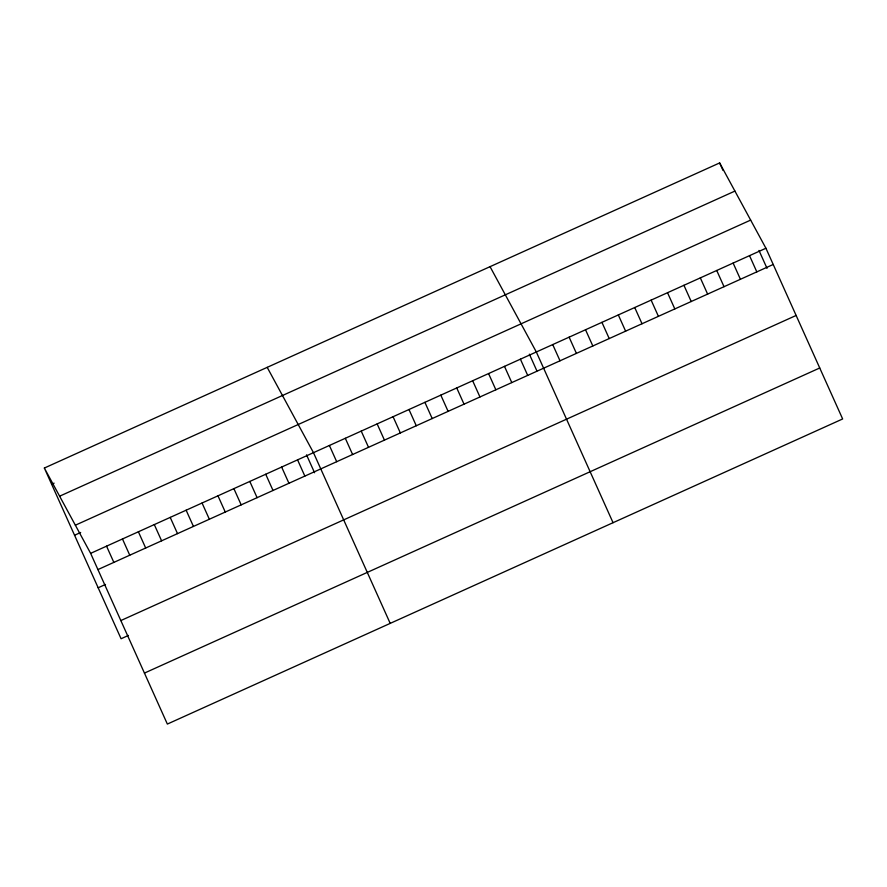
<?xml version="1.0" encoding="UTF-8"?>
<svg xmlns="http://www.w3.org/2000/svg" width="887" height="887" viewBox="0 0 887 887"><rect width="100%" height="100%" fill="white"/><g stroke="black" fill="none" stroke-linecap="round" stroke-linejoin="round"><path stroke-width="1.33" d="M44.35 468.037L719.645 162.931L765.924 248.249L842.65 418.963L167.355 724.069L90.629 553.355L44.35 468.037L121.075 638.751L128.415 635.436M51.646 484.269L54.096 483.16M59.617 496.199L734.924 191.082M75.362 525.204L750.657 220.098M74.552 535.249L80.673 532.488M90.629 553.355L765.924 248.249M97.925 569.587L773.22 264.47M98.158 587.771L105.509 584.455M120.832 620.567L796.138 315.45M144.437 673.089L819.743 367.983M490.045 266.665L536.325 351.984L613.05 522.698M267.198 367.351L313.477 452.669L390.202 623.384M719.645 162.931L723.016 170.415M758.973 250.433L767.022 268.34M749.526 255.656L756.822 271.888M733.128 263.062L740.423 279.294M716.729 270.48L724.025 286.701M700.331 277.886L707.626 294.118M683.932 285.292L691.217 301.525M667.534 292.71L674.819 308.931M651.125 300.116L658.42 316.349M634.726 307.523L642.022 323.755M618.328 314.94L625.623 331.161M601.929 322.347L609.225 338.579M585.531 329.753L592.826 345.985M569.132 337.171L576.417 353.392M552.723 344.577L560.019 360.798M529.373 354.168L536.879 370.877M520.414 359.18L527.698 375.401M504.492 366.364L511.788 382.596M488.571 373.56L495.866 389.792M472.66 380.756L479.956 396.977M456.738 387.941L464.034 404.173M440.817 395.136L448.112 411.368M424.906 402.332L432.202 418.553M408.985 409.517L416.28 425.749M393.074 416.713L400.359 432.945M377.152 423.908L384.448 440.129M361.231 431.093L368.526 447.325M345.32 438.289L352.605 454.521M329.399 445.485L336.694 461.706M306.525 454.854L314.575 472.76M297.566 459.865L304.851 476.097M281.645 467.061L288.94 483.282M265.723 474.246L273.019 490.478M249.812 481.441L257.097 497.674M233.891 488.637L241.186 504.858M217.969 495.822L225.265 512.054M202.059 503.018L209.354 519.239M186.137 510.202L193.433 526.434M170.215 517.398L177.511 533.63M154.305 524.594L161.6 540.815M138.383 531.779L145.679 548.011M122.473 538.974L129.757 555.207M106.551 546.17L113.846 562.391"/></g></svg>
